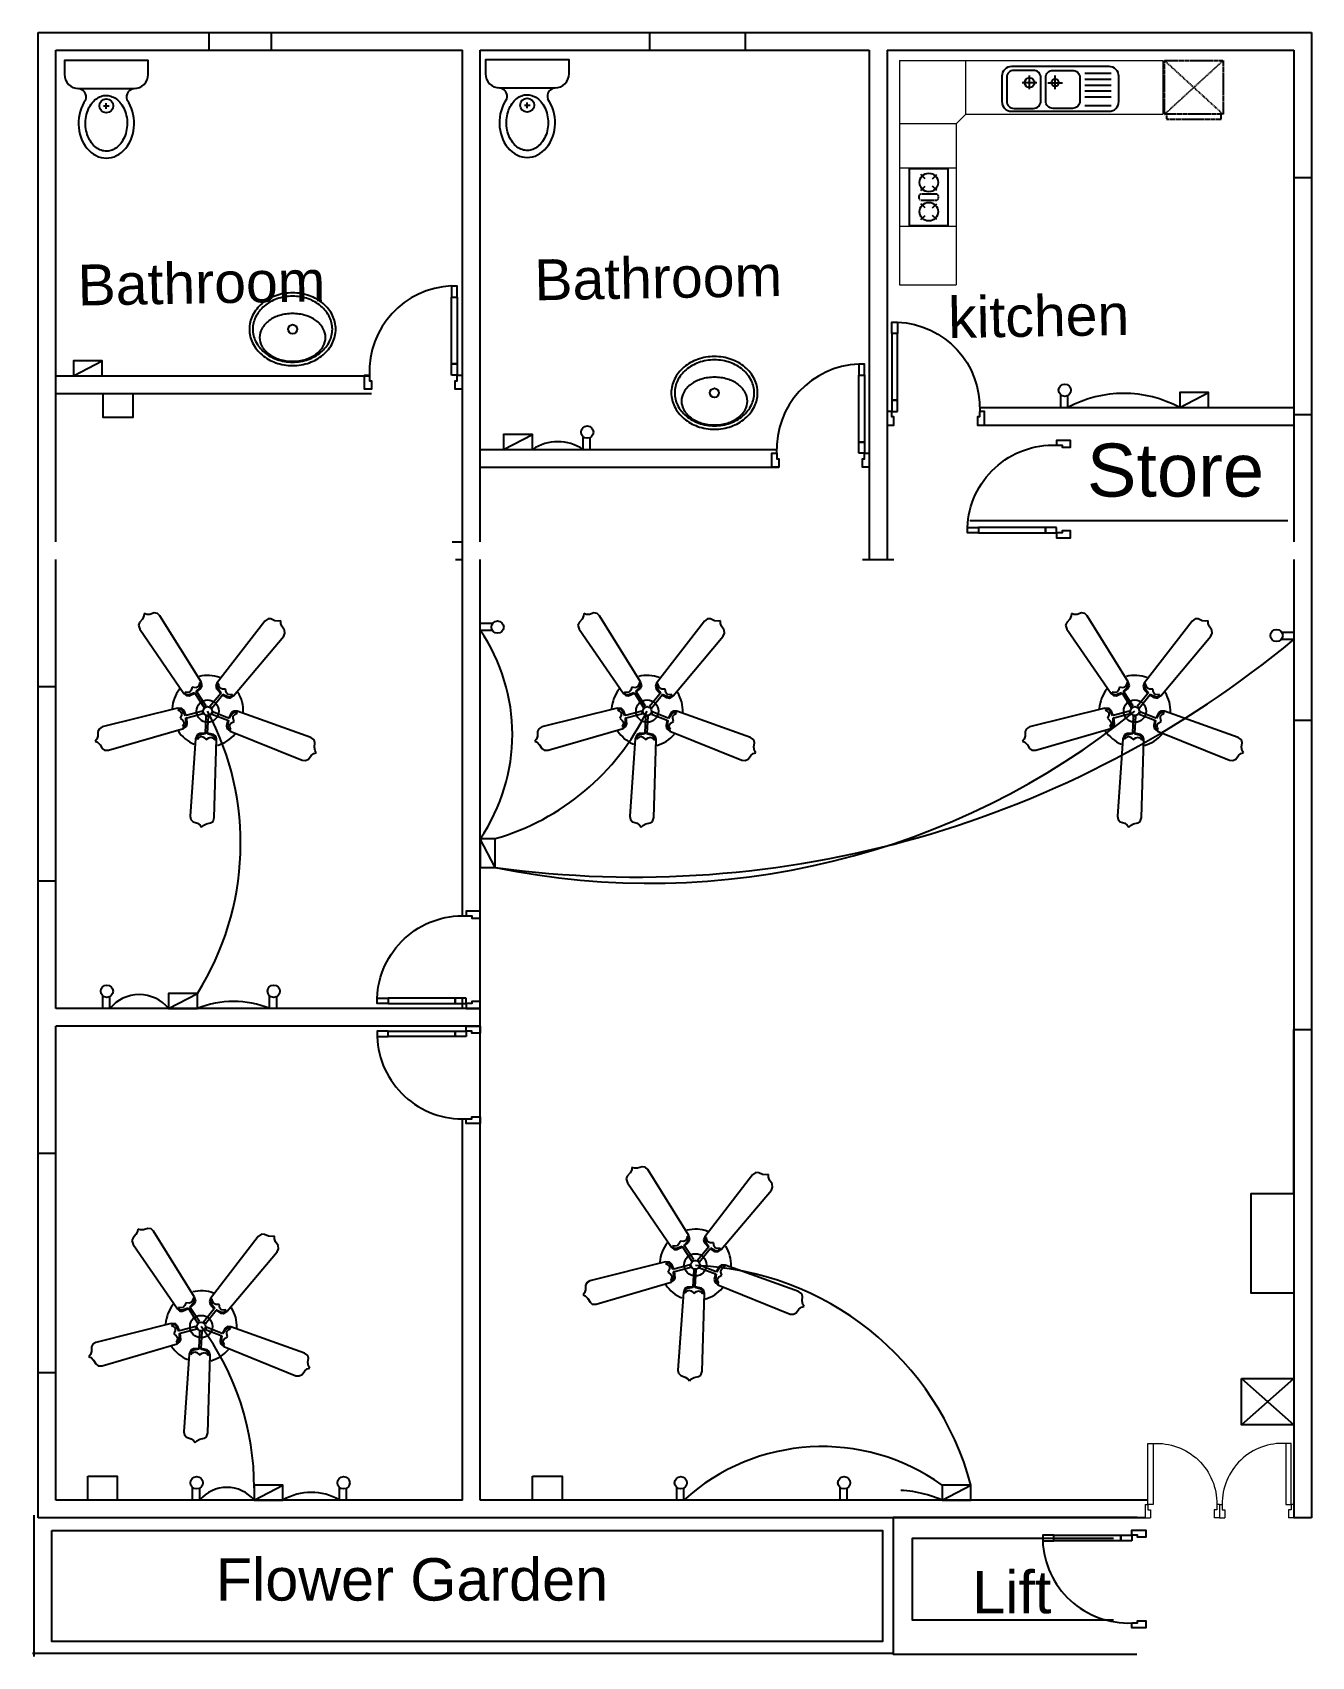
# Model space of a CAD drawing. Header units: inches. Extents: x 102 to 1923, y 81 to 561.
# Drawn here: x 515.5 to 877.1, y 87.3 to 546.6 of the extents above; entities that cross this region are included whole.
import ezdxf

# ---------------------------------------------------------------- set-up
doc = ezdxf.new("R2010")
doc.units = ezdxf.units.IN
doc.header["$MEASUREMENT"] = 0
doc.linetypes.add('ACAD_ISO03W100', pattern=[30, 12, -18])
doc.linetypes.add('HIDDEN', pattern=[0.375, 0.25, -0.125])
for name, color, linetype in [('A-Door', 150, 'Continuous'), ('A-Flor-Pfix', 140, 'Continuous'), ('NOI THAT', 42, 'Continuous'), ('NOITHAT', 21, 'Continuous'), ('NT', 1, 'Continuous'), ('THIET-BI', 21, 'Continuous')]:
    doc.layers.add(name, color=color, linetype=linetype)
doc.layers.add('Plugin_AR', color=250, linetype='Continuous', lineweight=5)
doc.styles.get("Standard").update_dxf_attribs({"font": 'arial.ttf'})

# ---------------------------------------------------------------- blocks, each defined once
blk = doc.blocks.new('A$C7DB75F4D')
at = {"layer": 'A-Door'}
for points in [[(625, 740), (625, 660), (665, 660), (665, 740)], [(625, 180), (625, 660), (665, 660), (665, 180)], [(625, 100), (625, 180), (665, 180), (665, 100)], [(35, 100), (35, 60), (50, 60), (50, 50), (50, 0), (0, 0), (0, 100)], [(665, 100), (700, 100), (700, 0), (650, 0), (650, 50), (650, 60), (665, 60)]]:
    blk.add_lwpolyline(points, close=True, dxfattribs=at)
at = {"layer": 'NT', "color": 1}
blk.add_arc((650, 125), 616, 92.3278, 182.3278, dxfattribs=at)
blk = doc.blocks.new('11PFAN03')
at = {"color": 0, "linetype": 'ByBlock'}
for p, q in [((-14.23, 21.88), (-14.28, 21.35)), ((-13.66, 21.7), (-14.23, 21.88)), ((-11.97, 22.03), (-12.96, 21.71)), ((-11.26, 21.9), (-11.97, 22.03)), ((-10.7, 21.41), (-11.26, 21.9)), ((-15.28, 19.89), (-15.53, 19.29)), ((-15.53, 19.29), (-15.24, 18.43)), ((-14.63, 20.62), (-15.28, 19.89)), ((-15.24, 18.43), (-5.35, 3.94)), ((-14.28, 21.35), (-14.63, 20.62)), ((-12.96, 21.71), (-13.66, 21.7)), ((-1.47, 6.6), (-10.7, 21.41)), ((12.82, 20.19), (2.1, 6.31)), ((13.55, 20.73), (12.82, 20.19)), ((14.2, 20.68), (13.55, 20.73)), ((15.09, 20.29), (14.2, 20.68)), ((15.9, 20.18), (15.09, 20.29)), ((16.42, 20.3), (15.9, 20.18)), ((16.42, 19.7), (16.42, 20.3)), ((16.64, 19.04), (16.42, 19.7)), ((17.26, 18.19), (16.64, 19.04)), ((5.82, 3.44), (17.06, 16.79)), ((17.06, 16.79), (17.34, 17.47)), ((17.34, 17.47), (17.26, 18.19)), ((-5.35, 3.94), (-4.76, 3.47)), ((-5.06, 4.27), (-5.13, 4.14)), ((-5.13, 4.14), (-4.78, 3.75)), ((-4.61, 4.17), (-5.06, 4.27)), ((-4.78, 3.75), (-4.2, 3.74)), ((-4.01, 4.27), (-4.61, 4.17)), ((-4.2, 3.74), (-2.97, 4.17)), ((-4.16, 3.45), (-2.87, 4.01)), ((-3.7, 4.68), (-4.01, 4.27)), ((-3.44, 5.35), (-3.7, 4.68)), ((-2.65, 5.26), (-3.44, 5.35)), ((-2.97, 4.17), (-2.92, 4.07)), ((-2.87, 4.01), (-0.8, 0.79)), ((-2.15, 5.44), (-2.65, 5.26)), ((-2.54, 4.44), (-1.7, 5.3)), ((-2.48, 4.35), (-2.54, 4.44)), ((-2.45, 4.3), (-1.53, 5.07)), ((-0.35, 1.11), (-2.45, 4.3)), ((-1.89, 5.97), (-2.15, 5.44)), ((-1.81, 6.41), (-1.89, 5.97)), ((-1.64, 6.37), (-1.81, 6.41)), ((-1.7, 5.3), (-1.46, 5.85)), ((-1.46, 5.85), (-1.64, 6.37)), ((-1.53, 5.07), (-1.21, 5.69)), ((-1.21, 5.69), (-1.47, 6.6)), ((2.93, 3.97), (0.5, 1)), ((0.95, 0.68), (3.33, 3.66)), ((2.1, 6.31), (1.83, 5.6)), ((1.83, 5.6), (1.99, 5.02)), ((1.99, 5.02), (2.93, 3.97)), ((2.35, 6.16), (2.09, 5.7)), ((2.09, 5.7), (2.26, 5.15)), ((2.26, 5.15), (3.05, 4.11)), ((2.49, 6.13), (2.35, 6.16)), ((2.54, 5.67), (2.49, 6.13)), ((2.83, 5.14), (2.54, 5.67)), ((3.31, 4.96), (2.83, 5.14)), ((3.05, 4.11), (2.96, 4.04)), ((4.03, 4.93), (3.31, 4.96)), ((3.33, 3.66), (4.35, 3.02)), ((3.37, 3.71), (3.43, 3.78)), ((3.43, 3.78), (4.52, 3.25)), ((4.19, 4.15), (4.03, 4.93)), ((4.51, 3.72), (4.19, 4.15)), ((5.1, 3.64), (4.51, 3.72)), ((5.54, 3.71), (5.1, 3.64)), ((5.55, 3.53), (5.54, 3.71)), ((-6.73, 0.64), (-23.67, -3.56)), ((-5.79, 0.61), (-6.73, 0.64)), ((-6.57, 0.41), (-6.66, 0.26)), ((-6.66, 0.26), (-6.26, 0.05)), ((-6.02, 0.42), (-6.57, 0.41)), ((-6.26, 0.05), (-5.84, -0.36)), ((-5.57, 0.02), (-6.02, 0.42)), ((-5.3, 0.12), (-5.79, 0.61)), ((-5, -1.04), (-5.57, 0.02)), ((-4.84, -1), (-5.3, 0.12)), ((-1.17, 0.01), (-4.84, -1)), ((-4.76, 3.47), (-4.16, 3.45)), ((-0.99, -0.51), (-1.17, 0.01)), ((-0.8, 0.79), (-0.35, 1.11)), ((0.5, 1), (0.95, 0.68)), ((4.35, 3.02), (5.04, 2.91)), ((4.52, 3.25), (5.12, 3.2)), ((5.04, 2.91), (5.82, 3.44)), ((5.12, 3.2), (5.55, 3.53)), ((-23.67, -3.56), (-24.3, -3.94)), ((-5.83, -0.89), (-6.15, -1.62)), ((-6.15, -1.62), (-5.59, -2.07)), ((-5.84, -0.36), (-5.83, -0.89)), ((-5.39, -3.1), (-5.62, -3.49)), ((-5.62, -3.49), (-5.52, -3.6)), ((-5.59, -2.07), (-5.3, -2.49)), ((-5.52, -3.6), (-5.04, -3.38)), ((-5.4, -3.87), (-4.77, -3.45)), ((-5.3, -2.49), (-5.39, -3.1)), ((-5.04, -3.38), (-4.85, -2.84)), ((-4.91, -1.02), (-5, -1.04)), ((-4.88, -1.54), (-4.77, -1.52)), ((-4.85, -2.84), (-4.88, -1.54)), ((-4.77, -3.45), (-4.56, -2.89)), ((-4.7, -1.49), (-0.99, -0.51)), ((-4.56, -2.89), (-4.7, -1.49)), ((-0.37, -1.11), (-0.54, -4.92)), ((0.18, -1.1), (-0.37, -1.11)), ((-0.03, -4.93), (0.18, -1.1)), ((1.1, -0.17), (0.94, -0.7)), ((0.94, -0.7), (4.51, -2.03)), ((4.68, -1.56), (1.1, -0.17)), ((4.51, -2.03), (4.22, -3.21)), ((4.22, -3.21), (4.33, -3.89)), ((4.66, -2.1), (4.49, -3.29)), ((4.49, -3.29), (4.62, -3.88)), ((4.57, -2.06), (4.66, -2.1)), ((5.39, -0.34), (4.68, -1.56)), ((4.85, -1.63), (4.75, -1.57)), ((5.59, -0.56), (4.85, -1.63)), ((4.93, -3.14), (5.24, -2.7)), ((5.04, -3.72), (4.93, -3.14)), ((5.24, -2.7), (5.93, -2.31)), ((5.89, -0.01), (5.39, -0.34)), ((6.07, -0.23), (5.59, -0.56)), ((5.74, -1.61), (5.76, -1.1)), ((5.93, -2.31), (5.74, -1.61)), ((5.76, -1.1), (6.18, -0.66)), ((6.65, -0.04), (5.89, -0.01)), ((6.59, -0.33), (6.07, -0.23)), ((6.18, -0.66), (6.6, -0.48)), ((6.6, -0.48), (6.59, -0.33)), ((23.17, -5.95), (6.65, -0.04)), ((-24.86, -6.29), (-25.21, -6.77)), ((-25.21, -6.77), (-24.72, -6.98)), ((-24.65, -5.62), (-24.86, -6.29)), ((-24.72, -6.98), (-24.13, -7.54)), ((-24.3, -3.94), (-24.65, -4.57)), ((-24.65, -4.57), (-24.65, -5.62)), ((-22.24, -8.8), (-5.4, -3.87)), ((-2.69, -6.21), (-3.93, -23.61)), ((-2.36, -5.32), (-2.69, -6.21)), ((-2.26, -5.59), (-2.42, -6.12)), ((-2.42, -6.12), (-2.3, -6.26)), ((-1.75, -5), (-2.36, -5.32)), ((-2.3, -6.26), (-1.99, -5.94)), ((-1.74, -5.29), (-2.26, -5.59)), ((-1.99, -5.94), (-1.46, -5.66)), ((-0.54, -4.92), (-1.75, -5)), ((-0.55, -5.08), (-1.74, -5.29)), ((-1.46, -5.66), (-0.95, -5.82)), ((-0.95, -5.82), (-0.36, -6.35)), ((-0.55, -4.98), (-0.55, -5.08)), ((-0.36, -6.35), (0.24, -5.96)), ((-0.05, -5.12), (-0.03, -5.01)), ((1.2, -5.49), (-0.05, -5.12)), ((1.34, -5.23), (-0.03, -4.93)), ((0.24, -5.96), (0.73, -5.82)), ((0.73, -5.82), (1.28, -6.08)), ((1.66, -5.84), (1.2, -5.49)), ((1.28, -6.08), (1.59, -6.42)), ((1.81, -5.61), (1.34, -5.23)), ((1.5, -23.87), (2.01, -6.33)), ((1.59, -6.42), (1.72, -6.37)), ((1.72, -6.37), (1.66, -5.84)), ((2.01, -6.33), (1.81, -5.61)), ((4.33, -3.89), (5.07, -4.48)), ((4.62, -3.88), (5.07, -4.19)), ((5.24, -4.12), (5.04, -3.72)), ((5.07, -4.19), (5.24, -4.12)), ((5.07, -4.48), (21.24, -11.04)), ((23.9, -6.48), (23.17, -5.95)), ((24.05, -7.11), (23.9, -6.48)), ((23.95, -8.08), (24.05, -7.11)), ((-24.13, -7.54), (-23.64, -8.38)), ((-23.64, -8.38), (-23.15, -8.8)), ((-23.15, -8.8), (-22.24, -8.8)), ((21.98, -11.1), (22.63, -10.79)), ((22.63, -10.79), (23.25, -9.94)), ((23.25, -9.94), (23.81, -9.53)), ((23.81, -9.53), (24.38, -9.34)), ((24.11, -8.88), (23.95, -8.08)), ((24.38, -9.34), (24.11, -8.88)), ((21.24, -11.04), (21.98, -11.1)), ((-3.93, -23.61), (-3.76, -24.33)), ((-3.76, -24.33), (-3.27, -24.86)), ((-3.27, -24.86), (-2.27, -25.18)), ((-2.27, -25.18), (-1.71, -25.59)), ((-1, -25.67), (-0.28, -25.28)), ((-0.28, -25.28), (0.67, -25.07)), ((0.67, -25.07), (1.22, -24.74)), ((1.22, -24.74), (1.5, -23.87)), ((-1.71, -25.59), (-1.35, -26.07)), ((-1.35, -26.07), (-1, -25.67))]:
    blk.add_line(p, q, dxfattribs=at)
for radius in [2.5, 1]:
    blk.add_circle((0, 0), radius, dxfattribs=at)
for start, end in [(69.8249, 103.765), (141.8249, 175.765), (357.8249, 31.765), (213.8249, 247.765), (285.8249, 319.765)]:
    blk.add_arc((0, 0), 8, start, end, dxfattribs=at)
blk = doc.blocks.new('DOOR_28')
at = {"layer": 'Plugin_AR'}
for p, q in [((-11278.69, 15409.44), (-11278.69, 15407.44)), ((-11255.69, 15409.44), (-11278.69, 15409.44)), ((-11278.69, 15407.44), (-11255.69, 15407.44)), ((-11255.69, 15410.44), (-11250.69, 15410.44)), ((-11255.69, 15410.44), (-11255.69, 15409.44)), ((-11255.69, 15407.44), (-11255.69, 15409.44)), ((-11255.69, 15409.44), (-11253.69, 15409.44)), ((-11253.69, 15409.44), (-11253.69, 15408.44)), ((-11253.69, 15408.44), (-11250.69, 15408.44)), ((-11250.69, 15410.44), (-11250.69, 15408.44)), ((-11255.69, 15382.44), (-11255.69, 15383.44)), ((-11255.69, 15383.44), (-11253.69, 15383.44)), ((-11255.69, 15382.44), (-11250.69, 15382.44)), ((-11253.69, 15384.44), (-11250.69, 15384.44)), ((-11253.69, 15383.44), (-11253.69, 15384.44)), ((-11250.69, 15382.44), (-11250.69, 15384.44))]:
    blk.add_line(p, q, dxfattribs=at)
blk.add_arc((-11256.06, 15406.11), 22.67, 176.61722, 270.94503, dxfattribs=at)
blk = doc.blocks.new('A$C3C0C6A94')
at = {"layer": 'THIET-BI'}
for p, q in [((280, 375), (320, 375)), ((300, 355), (300, 395))]:
    blk.add_line(p, q, dxfattribs=at)
blk.add_lwpolyline([(100, 500), (500, 500, 0.414214), (600, 600), (600, 700), (0, 700), (0, 600, 0.414214)], format="xyb", close=True, dxfattribs=at)
blk.add_circle((300, 375), 50, dxfattribs=at)
for centre, start, end in [((95, 439), 341.3068, 91.1991), ((505, 439), 88.8009, 198.6932), ((505, 439), 199.0058, 200.4542)]:
    blk.add_arc(centre, 61, start, end, dxfattribs=at)
blk.add_ellipse((300, 250), major_axis=(0, 250), ratio=0.8, start_param=0.834075, end_param=5.449111, dxfattribs=at)
blk.add_open_spline([(300, 450), (287, 450), (274, 448), (249, 439), (236, 432), (212, 413), (201, 401), (182, 373), (173, 358), (160, 323), (155, 304), (150, 265), (149, 246), (153, 206), (157, 187), (169, 152), (177, 135), (195, 106), (206, 93), (229, 73), (242, 65), (267, 54), (280, 51), (306, 49), (319, 51), (344, 58), (357, 64), (381, 81), (393, 92), (413, 118), (422, 134), (437, 167), (443, 186), (449, 224), (451, 244), (449, 283), (445, 302), (435, 339), (428, 356), (410, 387), (400, 400), (377, 422), (365, 431), (340, 443), (327, 447), (309, 450), (305, 450), (300, 450)], degree=3, knots=[0, 0, 0, 0, 0.280897, 0.280897, 0.561794, 0.561794, 0.842691, 0.842691, 1.123587, 1.123587, 1.404484, 1.404484, 1.685381, 1.685381, 1.966278, 1.966278, 2.247175, 2.247175, 2.528072, 2.528072, 2.808968, 2.808968, 3.089865, 3.089865, 3.370762, 3.370762, 3.651659, 3.651659, 3.932556, 3.932556, 4.213453, 4.213453, 4.494349, 4.494349, 4.775246, 4.775246, 5.056143, 5.056143, 5.33704, 5.33704, 5.617937, 5.617937, 5.898834, 5.898834, 6.17973, 6.17973, 6.283185, 6.283185, 6.283185, 6.283185], dxfattribs=at)
blk = doc.blocks.new('I_PLUMB_LAV_COUNTER 4_P')
at = {"color": 0, "linetype": 'ByBlock'}
for points in [[(0, -1, 0.084101), (-3.71, -1.63, 0.091322), (-6.72, -3.34, 0.103814), (-8.8, -6.01, 0.114782), (-9.5, -9, 0.114782), (-8.8, -11.99, 0.103814), (-6.72, -14.66, 0.091322), (-3.71, -16.37, 0.084101), (0, -17, 0.084101), (3.71, -16.37, 0.091322), (6.72, -14.66, 0.103814), (8.8, -11.99, 0.114782), (9.5, -9, 0.114782), (8.8, -6.01, 0.103814), (6.72, -3.34, 0.091322), (3.71, -1.63, 0.084101)], [(0, -1.75, 0.084101), (-3.46, -2.34, 0.091322), (-6.23, -3.92, 0.103814), (-8.13, -6.34, 0.114782), (-8.75, -9, 0.114782), (-8.13, -11.66, 0.103814), (-6.23, -14.08, 0.091322), (-3.46, -15.66, 0.084101), (0, -16.25, 0.084101), (3.46, -15.66, 0.091322), (6.23, -14.08, 0.103814), (8.13, -11.66, 0.114782), (8.75, -9, 0.114782), (8.13, -6.34, 0.103814), (6.23, -3.92, 0.091322), (3.46, -2.34, 0.084101)], [(0, -5.56, 0.073018), (-2.87, -5.98, 0.084057), (-5.13, -7.1, 0.106512), (-6.74, -8.9, 0.130573), (-7.25, -10.81, 0.130573), (-6.74, -12.73, 0.106512), (-5.13, -14.53, 0.084057), (-2.87, -15.64, 0.073018), (0, -16.06, 0.073018), (2.87, -15.64, 0.084057), (5.13, -14.53, 0.106512), (6.74, -12.73, 0.130573), (7.25, -10.81, 0.130573), (6.74, -8.9, 0.106512), (5.13, -7.1, 0.084057), (2.87, -5.98, 0.073018)]]:
    blk.add_lwpolyline(points, format="xyb", close=True, dxfattribs=at)
blk.add_circle((0, -9), 1, dxfattribs=at)
blk = doc.blocks.new('*U20')
at = {"layer": 'A-Flor-Pfix', "color": 140, "linetype": 'Continuous', "lineweight": -3, "xscale": 25, "yscale": 25, "zscale": 25}
blk.add_blockref('I_PLUMB_LAV_COUNTER 4_P', (0, 0), dxfattribs=at)
blk = doc.blocks.new('*U22')
at = {"layer": 'A-Flor-Pfix', "color": 140, "linetype": 'Continuous', "lineweight": -3, "xscale": 25, "yscale": 25, "zscale": 25}
blk.add_blockref('I_PLUMB_LAV_COUNTER 4_P', (0, 0), dxfattribs=at)
blk = doc.blocks.new('SINK12RS')
for p, q in [((283, -292), (283, -153)), ((546, -293), (546, -154)), ((849, -130), (1120, -130)), ((209, -225), (359, -225)), ((472, -226), (622, -226)), ((849, -190), (1120, -190)), ((849, -250), (1120, -250)), ((849, -310), (1120, -310)), ((849, -370), (1120, -370)), ((849, -460), (1120, -460))]:
    blk.add_line(p, q)
for points in [[(99, -520), (1099, -520, 0.414214), (1199, -420), (1199, -160, 0.414214), (1099, -60), (99, -60, 0.414214), (-1, -160), (-1, -420, 0.414214)], [(124, -490), (324, -490, 0.414214), (399, -415), (399, -175, 0.414214), (324, -100), (124, -100, 0.414214), (49, -175), (49, -415, 0.414214)], [(524, -490, -0.414214), (449, -415), (449, -175, -0.414214), (524, -100), (724, -100, -0.414214), (799, -175), (799, -415, -0.414214), (724, -490)]]:
    blk.add_lwpolyline(points, format="xyb", close=True)
for centre, radius in [((283, -225), 50), ((546, -226), 37.5)]:
    blk.add_circle(centre, radius)
blk = doc.blocks.new('A$C73F932EB')
for p, q in [((0, 2300), (2700, 2300)), ((0, 2300), (0, 0)), ((0, 2300), (0, 1750)), ((680, 1750), (680, 2300)), ((2700, 2300), (2700, 1750)), ((580, 1650), (680, 1750)), ((680, 1750), (2700, 1750)), ((580, 1650), (0, 1650)), ((580, 1650), (580, 0)), ((0, 1200), (580, 1200)), ((0, 600), (580, 600)), ((0, 0), (580, 0))]:
    blk.add_line(p, q)
at = {"layer": 'NOI THAT', "linetype": 'HIDDEN'}
for p, q in [((2719, 2300), (3319, 2300)), ((2719, 1750), (3319, 2300)), ((3319, 1750), (2719, 2300)), ((2719, 1750), (2719, 2300)), ((3319, 2300), (3319, 1750)), ((3319, 1750), (2719, 1750)), ((200, 910), (200, 890)), ((380, 930), (220, 930)), ((220, 870), (380, 870)), ((400, 890), (400, 910))]:
    blk.add_line(p, q, dxfattribs=at)
at = {"layer": 'NOI THAT'}
for p, q in [((500, 1190), (100, 1190)), ((100, 1190), (100, 610)), ((500, 610), (500, 1190)), ((262, 1089), (220, 1131)), ((220, 969), (262, 1011)), ((340, 1089), (382, 1131)), ((382, 969), (340, 1011)), ((262, 789), (220, 831)), ((220, 669), (262, 711)), ((340, 789), (382, 831)), ((382, 669), (340, 711)), ((100, 610), (500, 610))]:
    blk.add_line(p, q, dxfattribs=at)
at = {"layer": 'NOI THAT', "linetype": 'HIDDEN'}
blk.add_lwpolyline([(2739, 1750), (2739, 1700), (3299, 1700), (3299, 1750)], dxfattribs=at)
at = {"layer": 'NOI THAT'}
for centre in [(301, 1050), (301, 750)]:
    blk.add_circle(centre, 95, dxfattribs=at)
at = {"layer": 'NOI THAT', "linetype": 'HIDDEN'}
for centre, start, end in [((220, 910), 90, 180), ((220, 890), 180, 270), ((380, 910), 0, 90), ((380, 890), 270, 0)]:
    blk.add_arc(centre, 20, start, end, dxfattribs=at)
at = {"layer": 'NOI THAT'}
blk.add_blockref('SINK12RS', (1051, 2300), dxfattribs=at)

msp = doc.modelspace()

# ---------------------------------------------------------------- linework, layer by layer
at = {"color": 7, "true_color": 0xffffff}
for p, q in [((517.1, 546.55), (877.1, 546.55)), ((517.1, 126.55), (517.1, 546.55)), ((877.1, 546.55), (877.1, 126.55)), ((522.1, 541.55), (637.1, 541.55)), ((522.1, 402.55), (522.1, 541.55)), ((637.1, 397.55), (637.1, 541.55)), ((642.1, 541.55), (752.1, 541.55)), ((642.1, 402.55), (642.1, 541.55)), ((752.1, 541.55), (752.1, 397.55)), ((757.1, 541.55), (872.1, 541.55)), ((757.1, 541.55), (757.1, 397.55)), ((872.1, 541.55), (872.1, 402.55)), ((521.97, 449.5), (610.77, 449.5)), ((521.97, 444.5), (611.38, 444.5)), ((783.3, 440.48), (872.1, 440.48)), ((783.3, 440.48), (872.1, 440.48)), ((782.69, 435.48), (872.1, 435.48)), ((642.1, 428.65), (725.9, 428.65)), ((642.1, 428.65), (725.9, 428.65)), ((642.1, 423.65), (726.51, 423.65)), ((634.15, 402.55), (637.1, 402.55)), ((522.1, 270.55), (522.1, 397.55)), ((635.13, 397.55), (637.1, 397.55)), ((637.1, 296.75), (637.1, 397.55)), ((642.1, 131.55), (642.1, 397.55)), ((750.13, 397.55), (759.07, 397.55)), ((872.1, 397.55), (872.1, 126.55)), ((637.1, 270.55), (637.1, 273.5)), ((642.1, 270.55), (522.1, 270.55)), ((642.1, 265.55), (522.1, 265.55)), ((522.1, 131.55), (522.1, 265.55)), ((637.1, 131.55), (637.1, 239.35)), ((637.1, 131.55), (522.1, 131.55)), ((812.1, 131.55), (642.1, 131.55)), ((830.85, 131.55), (642.1, 131.55)), ((812.1, 126.55), (517.1, 126.55)), ((830.1, 126.55), (517.1, 126.55)), ((877.1, 126.55), (872.1, 126.55))]:
    msp.add_line(p, q, dxfattribs=at)
for p, q in [((870.44, 408.45), (780.49, 408.45)), ((516.02, 87.31), (516.02, 127.24)), ((758.87, 88.14), (515.54, 88.14))]:
    msp.add_line(p, q)
msp.add_lwpolyline([(872.1, 190.05), (860, 190.05), (860, 218.2), (872.1, 218.2)], close=True, dxfattribs=at)
for points in [[(827.71, 87.91), (758.98, 87.91), (758.98, 126.69), (827.71, 126.69), (827.71, 126.42)], [(821.14, 97.6), (764.35, 97.6), (764.35, 120.79), (821.14, 120.79)]]:
    msp.add_lwpolyline(points)
msp.add_lwpolyline([(521.01, 122.97), (755.78, 122.97), (755.78, 91.59), (521.01, 91.59)], close=True)
at = {"layer": 'NOITHAT', "color": 7, "true_color": 0xffffff}
for p, q in [((565.48, 541.55), (565.48, 546.55)), ((583.09, 541.55), (583.09, 546.55)), ((690.09, 541.55), (690.09, 546.55)), ((717.12, 541.55), (717.12, 546.55)), ((872.1, 505.55), (877.1, 505.55)), ((527.1, 449.5), (535.25, 453.73)), ((806.21, 440.48), (806.21, 444.07)), ((808.21, 440.48), (808.21, 443.86)), ((839.85, 440.48), (848, 444.72)), ((872.1, 438.55), (877.1, 438.55)), ((648.71, 428.65), (656.86, 432.89)), ((671.23, 428.65), (671.23, 432.24)), ((673.23, 428.65), (673.23, 432.03)), ((872.1, 397.55), (872.1, 352.1)), ((642.1, 379.55), (645.68, 379.55)), ((642.1, 377.55), (645.48, 377.55)), ((872.1, 376.89), (868.73, 376.89)), ((872.1, 374.89), (868.52, 374.89)), ((522.1, 361.55), (517.1, 361.55)), ((872.1, 352.1), (877.1, 352.1)), ((646.34, 310.43), (642.1, 318.58)), ((522.1, 306.55), (517.1, 306.55)), ((535.41, 270.55), (535.41, 274.13)), ((537.41, 270.55), (537.41, 273.93)), ((554, 270.55), (562.15, 274.79)), ((582.57, 270.55), (582.57, 274.13)), ((584.57, 270.55), (584.57, 273.93)), ((872.1, 218.2), (872.1, 264.63)), ((872.1, 264.63), (877.1, 264.63)), ((522.1, 229.55), (517.1, 229.55)), ((522.1, 167.55), (517.1, 167.55)), ((857.27, 152.84), (872.1, 165.95)), ((857.27, 165.95), (872.1, 152.84)), ((560.8, 131.55), (560.8, 135.13)), ((562.8, 131.55), (562.8, 134.93)), ((578.19, 131.55), (586.34, 135.79)), ((602.35, 131.55), (602.35, 135.13)), ((604.35, 131.55), (604.35, 134.93)), ((697.67, 131.55), (697.67, 135.13)), ((699.67, 131.55), (699.67, 134.93)), ((743.82, 131.55), (743.82, 135.13)), ((745.82, 131.55), (745.82, 134.93)), ((772.66, 131.55), (780.81, 135.79))]:
    msp.add_line(p, q, dxfattribs=at)
for points in [[(527.1, 449.5), (535.25, 449.5), (535.25, 453.73), (527.1, 453.73)], [(535.55, 444.5), (543.89, 444.5), (543.89, 437.7), (535.55, 437.7)], [(839.85, 440.48), (848, 440.48), (848, 444.72), (839.85, 444.72)], [(648.71, 428.65), (656.86, 428.65), (656.86, 432.89), (648.71, 432.89)], [(646.34, 310.43), (646.34, 318.58), (642.1, 318.58), (642.1, 310.43)], [(554, 270.55), (562.15, 270.55), (562.15, 274.79), (554, 274.79)], [(857.27, 165.95), (872.1, 165.95), (872.1, 152.84), (857.27, 152.84)], [(531.16, 138.35), (539.51, 138.35), (539.51, 131.55), (531.16, 131.55)], [(656.89, 138.35), (665.24, 138.35), (665.24, 131.55), (656.89, 131.55)], [(578.19, 131.55), (586.34, 131.55), (586.34, 135.79), (578.19, 135.79)], [(772.66, 131.55), (780.81, 131.55), (780.81, 135.79), (772.66, 135.79)]]:
    msp.add_lwpolyline(points, close=True, dxfattribs=at)
for centre in [(807.36, 445.38), (672.37, 433.55), (647, 378.4), (867.21, 376.03), (536.56, 275.45), (583.72, 275.45), (561.95, 136.45), (603.5, 136.45), (698.81, 136.45), (744.96, 136.45)]:
    msp.add_circle(centre, 1.74, dxfattribs=at)
for centre, radius, start, end in [((824.03, 411.28), 33.21, 61.5532, 118.4468), ((664.04, 417.89), 12.94, 56.2842, 123.7158), ((598.77, 348.06), 52.42, 325.769, 34.231), ((685.92, 599.39), 291.66, 262.2004, 309.6691), ((494.53, 317.22), 79.83, 327.8868, 27.9559), ((627.16, 385.05), 69.18, 286.0943, 333.9342), ((690.09, 523.33), 217.35, 258.3859, 309.098), ((545.71, 263.74), 10.73, 39.3795, 140.6205), ((572.36, 245.79), 26.79, 67.5956, 112.4044), ((700.01, 114.3), 83.6, 14.8899, 87.9988), ((502.32, 135.39), 75.87, 359.7032, 36.597), ((738.78, 88.56), 58.12, 54.3461, 132.2961), ((570.5, 125.13), 10.02, 39.8332, 140.1668), ((594.35, 117.82), 15.9, 59.7658, 120.2342)]:
    msp.add_arc(centre, radius, start, end, dxfattribs=at)
at = {"layer": 'NOITHAT', "color": 7, "linetype": 'ACAD_ISO03W100', "true_color": 0xffffff}
msp.add_arc((759.24, 100.37), 33.95, 66.7173, 113.2827, dxfattribs=at)
at = {"layer": 'Plugin_AR', "color": 7, "true_color": 0xffffff, "extrusion": (0, 0, -1)}
for p, q in [((830.85, 130.3), (830.85, 147.55)), ((830.85, 147.55), (832.35, 147.55)), ((832.35, 147.55), (832.35, 130.3)), ((830.1, 130.3), (830.1, 126.55)), ((830.1, 130.3), (830.85, 130.3)), ((832.35, 130.3), (830.85, 130.3)), ((830.85, 130.3), (830.85, 128.8)), ((830.85, 128.8), (831.6, 128.8)), ((831.6, 128.8), (831.6, 126.55)), ((849.6, 128.8), (849.6, 126.55)), ((850.35, 128.8), (849.6, 128.8)), ((851.1, 130.3), (850.35, 130.3)), ((850.35, 130.3), (850.35, 128.8)), ((851.1, 130.3), (851.1, 126.55)), ((830.1, 126.55), (831.6, 126.55)), ((851.1, 126.55), (849.6, 126.55))]:
    msp.add_line(p, q, dxfattribs=at)
msp.add_arc((-833.35, 130.58), 17, 86.6172, 180.945, dxfattribs=at)

# ---------------------------------------------------------------- block references
at = {"layer": 'A-Door', "color": 7, "true_color": 0xffffff, "yscale": 0.03937006397641444, "zscale": 0.03937006397641444}
for p, xscale in [((609.41, 445.72), 0.03937006397641444), ((784.66, 435.48), -0.03937006397641444), ((724.54, 423.65), 0.03937006397641444)]:
    msp.add_blockref('A$C7DB75F4D', p, dxfattribs=dict(at, xscale=xscale))
for p, xscale, rotation in [((808.99, 431.21), -0.03937006397641444, 90), ((642.1, 298.11), -0.03937006397641444, 90), ((642.1, 237.99), 0.03937006397641444, 90.00000000000001), ((830.26, 95.44), 0.03937006397641444, 90.00000000000001)]:
    msp.add_blockref('A$C7DB75F4D', p, dxfattribs=dict(at, xscale=xscale, rotation=rotation))
at = {"layer": 'Plugin_AR', "color": 7, "true_color": 0xffffff}
for name, p, xscale, yscale, zscale in [('A$C3C0C6A94', (524.6, 511.03), 0.03937006397641444, 0.03937006397641444, 0.03937006397641444), ('A$C3C0C6A94', (643.59, 511.22), 0.03937006397641444, 0.03937006397641444, 0.03937006397641444), ('A$C73F932EB', (760.62, 475.2), 0.0275590447834901, 0.0275590447834901, 0.0275590447834901)]:
    msp.add_blockref(name, p, dxfattribs=dict(at, xscale=xscale, yscale=yscale, zscale=zscale))
at = {"layer": 'Plugin_AR', "color": 7, "linetype": 'Continuous', "lineweight": -3, "true_color": 0xffffff, "xscale": 0.05139570007600051, "yscale": 0.05139570007600051, "zscale": 0.05139570007600051}
for name, p in [('*U20', (589.06, 474.21)), ('*U22', (708.32, 456.21))]:
    msp.add_blockref(name, p, dxfattribs=at)
at = {"layer": 'Plugin_AR', "color": 7, "true_color": 0xffffff, "extrusion": (0, 0, -1), "xscale": -0.7500000000043655, "yscale": 0.7500000000043655, "zscale": 0.7500000000043655, "rotation": 90}
msp.add_blockref('DOOR_28', (10685.73, -8311.46), dxfattribs=at)
at = {"layer": 'THIET-BI', "color": 7, "true_color": 0xffffff, "xscale": 1.259842047245262, "yscale": 1.259842047245262, "zscale": 1.259842047245262}
for p in [(565.05, 354.65), (689.31, 354.65), (827.17, 354.65), (702.93, 198.07), (563.23, 180.63)]:
    msp.add_blockref('11PFAN03', p, dxfattribs=at)

# ---------------------------------------------------------------- texts
at = {"attachment_point": 1}
for s, width, insert, char_height in [('Store', 31.2432, (813.62, 430.31), 15), ('Flower Garden', 130.5856, (567.39, 115.12), 12), ('Lift', 35.3776, (781.2, 111.52), 12)]:
    msp.add_mtext_dynamic_manual_height_columns(s, width=width, gutter_width=1, heights=[0], dxfattribs=dict(at, insert=insert, char_height=char_height))
at = {"layer": 'NOITHAT', "color": 7, "true_color": 0xffffff}
for s, p in [('Bathroom', (657.51, 470.8)), ('Bathroom', (528.39, 469.32)), ('kitchen', (774.49, 460.13))]:
    msp.add_text(s, height=11.563, rotation=1.0044, dxfattribs=at).set_placement(p)

doc.saveas('drawing.dxf')
